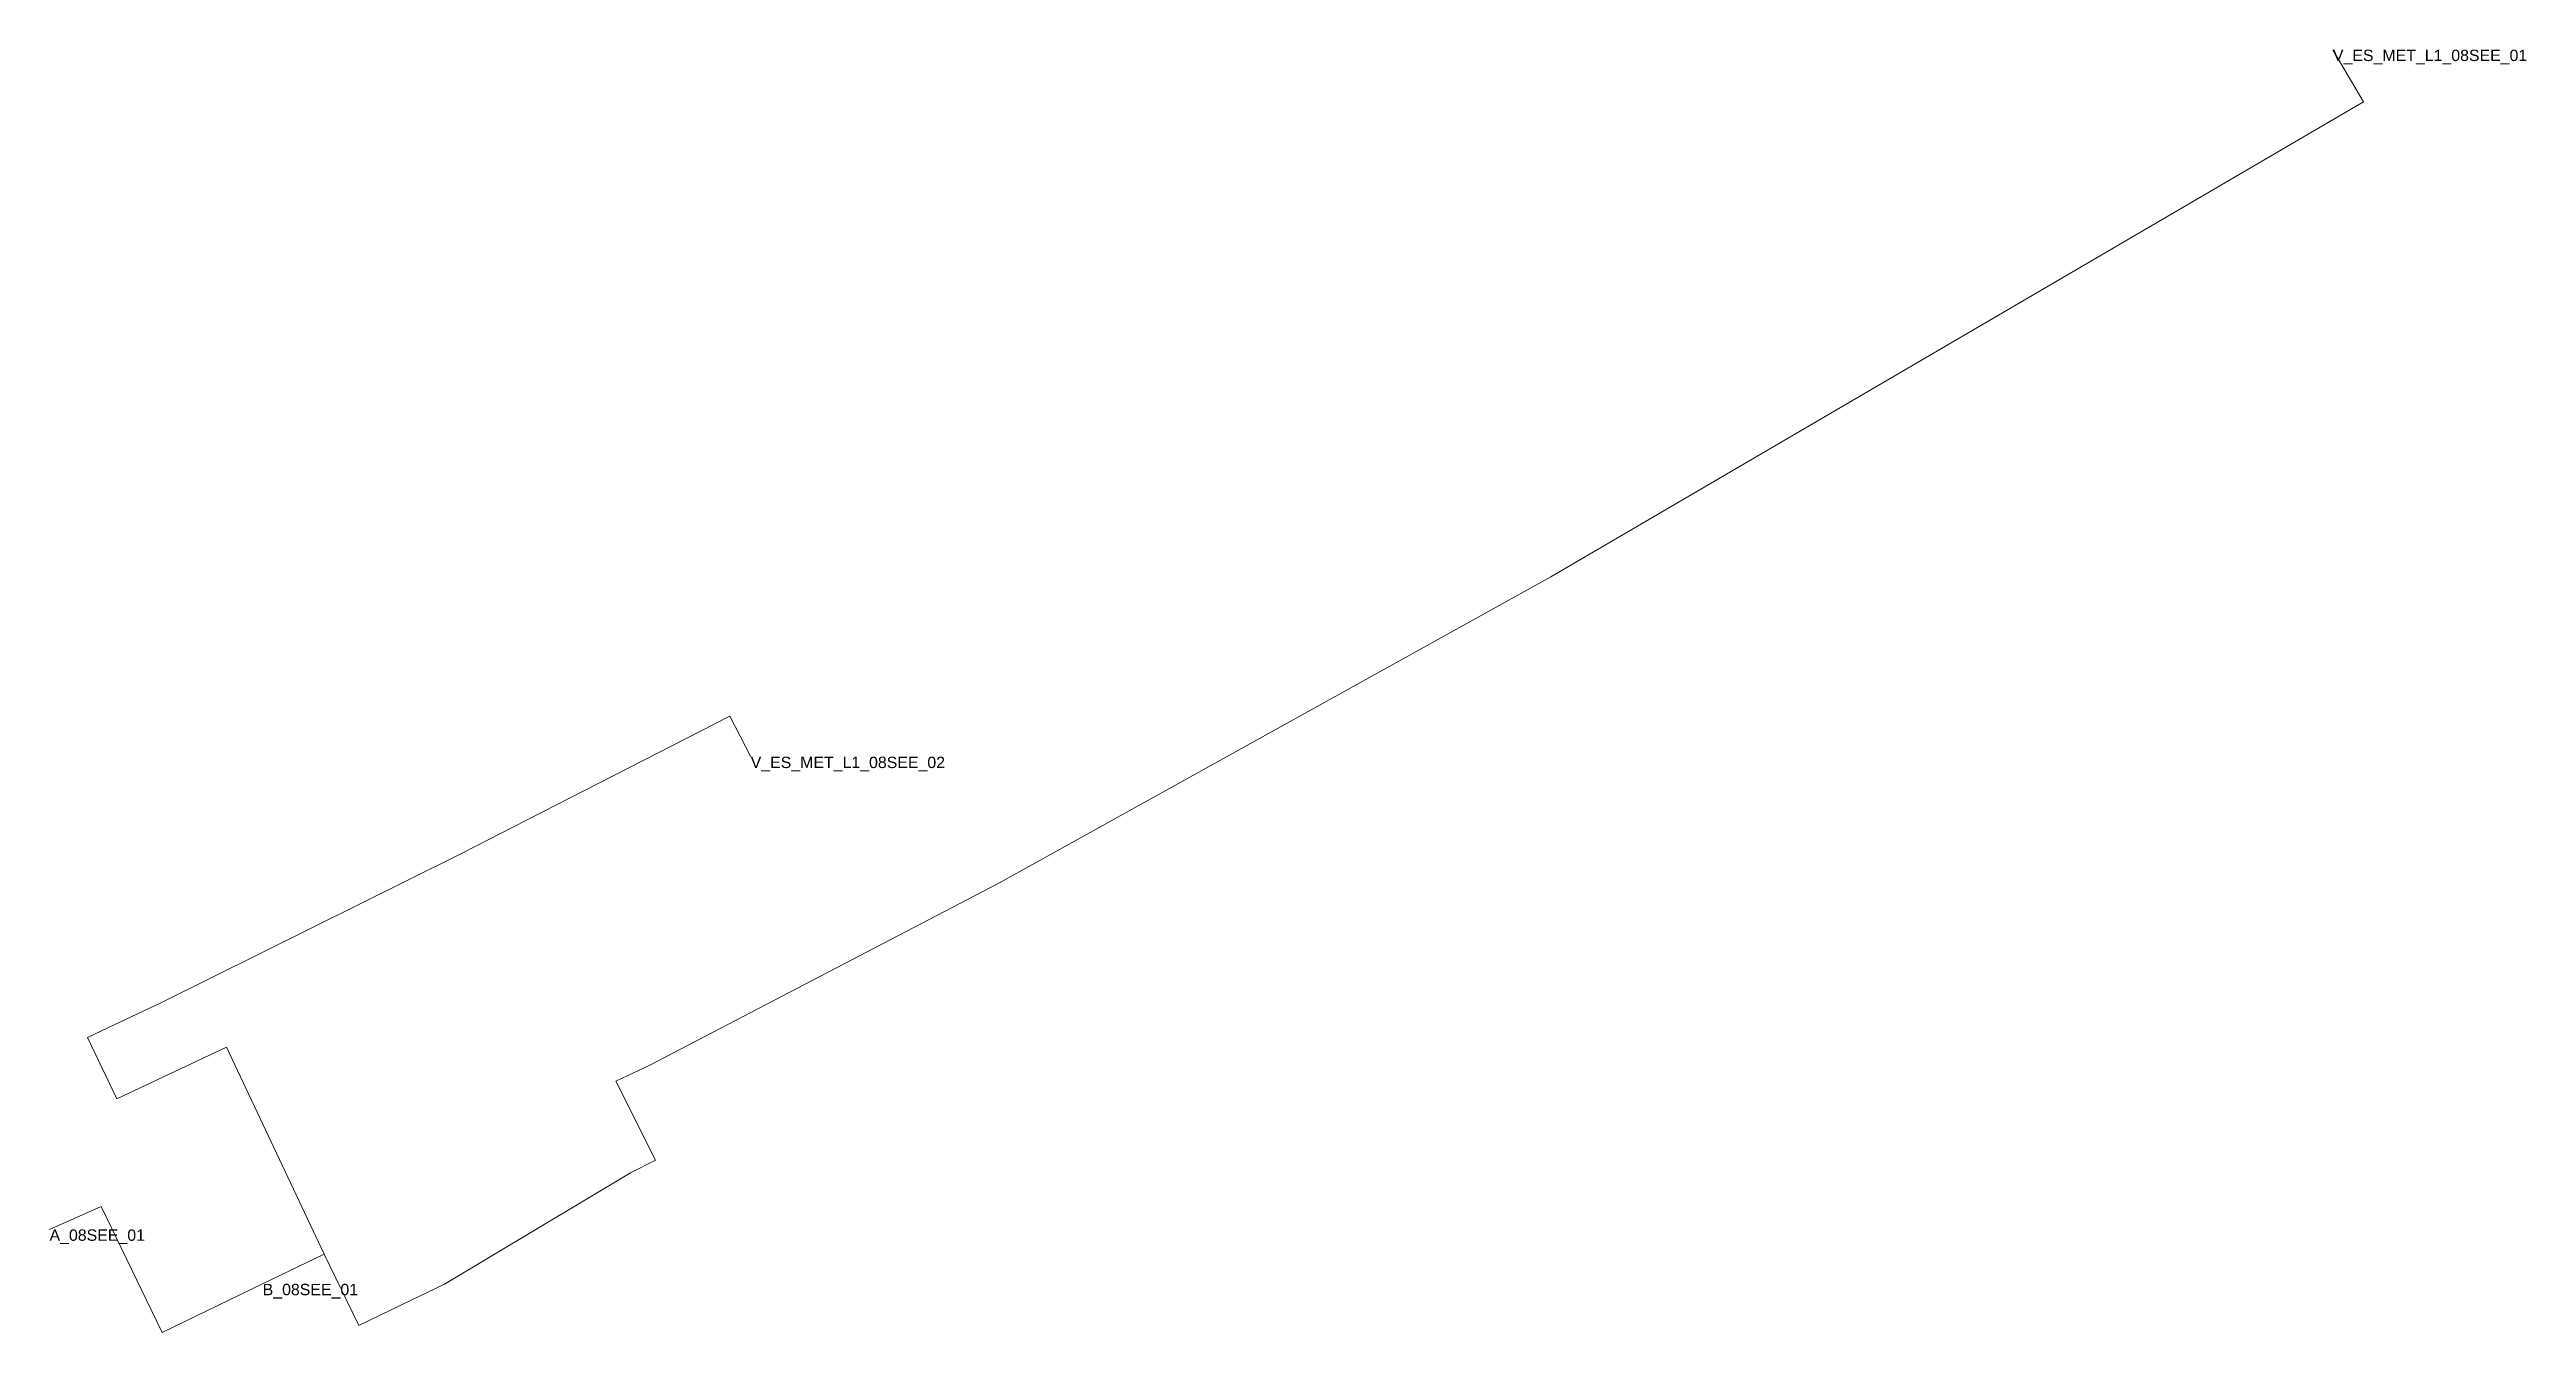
# Model space of a CAD drawing. Header units: metres. Extents: x 427060 to 427168, y 4580026 to 4580083.
import ezdxf
from ezdxf.enums import TextEntityAlignment as Align

# ---------------------------------------------------------------- set-up
doc = ezdxf.new("R2010")
doc.units = ezdxf.units.M
doc.header["$MEASUREMENT"] = 0
for name, color, linetype, lineweight, true_color in [('01_A_AccesTren_t', 40, 'Continuous', 0, 0xffd600), ('01_C_AccesExt_t', 251, 'Continuous', 0, 0x646464), ('01_I_Ascensor_l', 251, 'Continuous', 0, 0x646464), ('01_I_BarreraTarifaria_t', 251, 'Continuous', 0, 0x646464), ('01_I_Horitzontal_l', 251, 'Continuous', 0, 0x646464), ('01_I_Rampa_l', 251, 'Continuous', 0, 0x646464)]:
    doc.layers.add(name, color=color, linetype=linetype, lineweight=lineweight, true_color=true_color)
doc.styles.add('Style-Arial', font='arial.ttf')

msp = doc.modelspace()

# ---------------------------------------------------------------- linework, layer by layer
at = {"layer": '01_I_Ascensor_l'}
for p, q in [((427062.079129, 4580039.837485, -10), (427064.411018, 4580040.940043, -30)), ((427074.988856, 4580027.656026, -10), (427076.876943, 4580028.569929, -30))]:
    msp.add_line(p, q, dxfattribs=at)
at = {"layer": '01_I_Horitzontal_l'}
for p, q in [((427064.411018, 4580040.940043, -30), (427077.598005, 4580047.491669, -30)), ((427068.888322, 4580028.580189, -10), (427071.59092, 4580029.886838, -10))]:
    msp.add_line(p, q, dxfattribs=at)
at = {"layer": '01_I_Horitzontal_l', "flags": 128}
for points, elevation in [([(427085.054196, 4580033.467236), (427086.153152, 4580034.016223), (427084.414835, 4580037.495968), (427085.913098, 4580038.193091), (427101.254915, 4580046.201608), (427125.509072, 4580059.672694), (427161.240371, 4580080.564798), (427159.89249, 4580082.866198)], -30), ([(427080.514385, 4580048.997576), (427089.417677, 4580053.550751), (427090.341483, 4580051.768284)], -30), ([(427071.59092, 4580029.886838), (427067.292292, 4580038.990299), (427062.473325, 4580036.714797), (427061.195764, 4580039.420363), (427062.079129, 4580039.837485)], -10), ([(427059.519945, 4580030.974678), (427061.783636, 4580031.986165), (427064.466124, 4580026.440956), (427068.888322, 4580028.580189)], -10), ([(427071.59092, 4580029.886838), (427073.108911, 4580026.747112), (427074.988856, 4580027.656026)], -10)]:
    msp.add_lwpolyline(points, dxfattribs=dict(at, elevation=elevation))
at = {"layer": '01_I_Rampa_l'}
for p, q in [((427077.598005, 4580047.491669, -30), (427080.514385, 4580048.997576, -30)), ((427085.054196, 4580033.467236, -30), (427076.876943, 4580028.569929, -30))]:
    msp.add_line(p, q, dxfattribs=at)

# ---------------------------------------------------------------- texts
at = {"layer": '01_A_AccesTren_t', "style": 'Style-Arial'}
for s, p in [('V_ES_MET_L1_08SEE_01', (427159.89249, 4580082.866198, -30)), ('V_ES_MET_L1_08SEE_02', (427090.341483, 4580051.768284, -30))]:
    msp.add_text(s, height=0.5, dxfattribs=at).set_placement(p, align=Align.TOP_LEFT)
at = {"layer": '01_C_AccesExt_t', "style": 'Style-Arial'}
msp.add_text('A_08SEE_01', height=0.5, dxfattribs=at).set_placement((427059.519945, 4580030.974678, -10), align=Align.TOP_LEFT)
at = {"layer": '01_I_BarreraTarifaria_t', "style": 'Style-Arial'}
msp.add_text('B_08SEE_01', height=0.5, dxfattribs=at).set_placement((427068.888322, 4580028.580189, -10), align=Align.TOP_LEFT)

doc.saveas('drawing.dxf')
